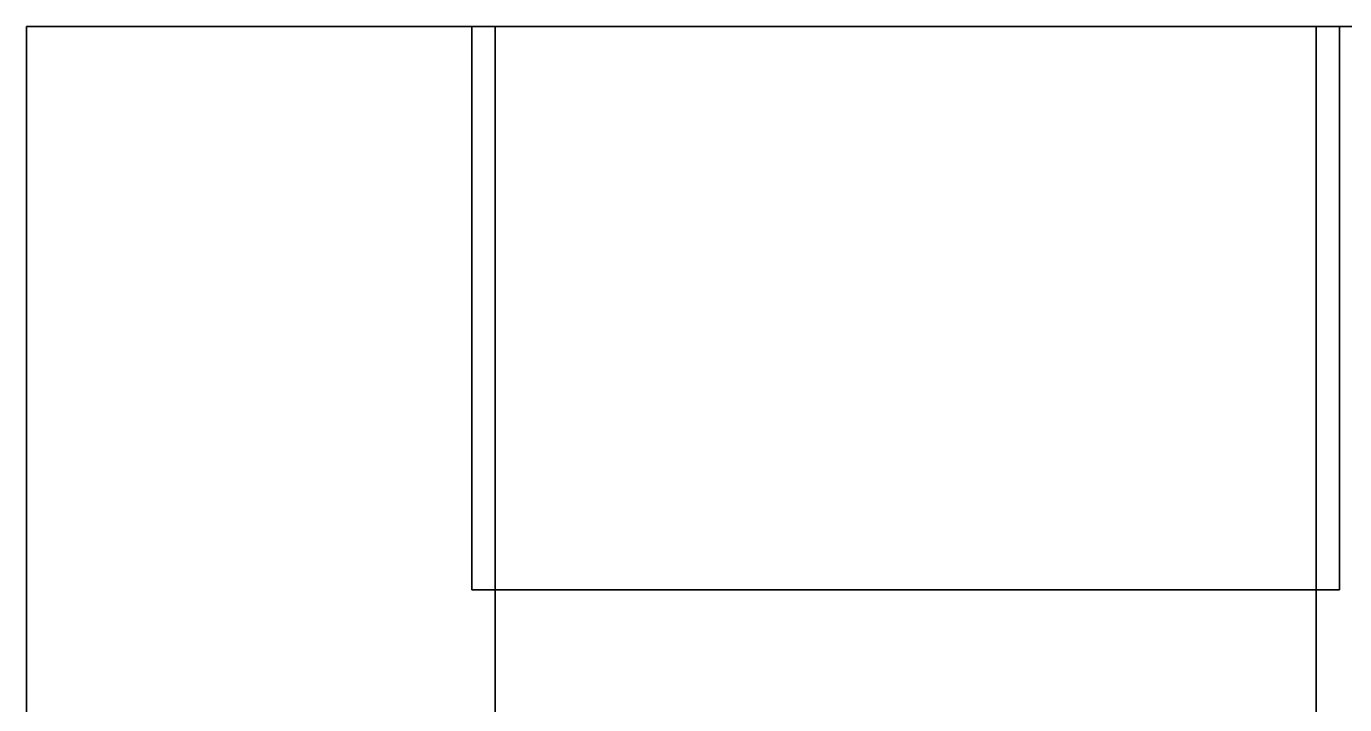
# Model space of a CAD drawing. Extents: x 6.3 to 44.3, y 28.1 to 87.7.
# Drawn here: x 6.33 to 22.76, y 79.23 to 87.67 of the extents above; entities that cross this region are included whole.
import ezdxf

# ---------------------------------------------------------------- set-up
doc = ezdxf.new("R2010")
doc.units = 0
doc.layers.add('TIMBER3D', color=33, linetype='CONTINUOUS')
doc.layers.add('TIMBWEBS', color=8, linetype='CONTINUOUS')

msp = doc.modelspace()

# ---------------------------------------------------------------- linework, layer by layer
at = {"layer": 'TIMBER3D'}
for points in [[(6.3326, 28.056, 3.12), (6.3326, 87.675, 3.12), (6.3326, 87.675), (6.3326, 28.056)], [(6.3326, 87.675, 3.12), (12.1743, 87.675, 3.12), (12.1743, 87.675), (6.3326, 87.675)], [(6.3326, 28.056, 3.12), (6.3326, 87.675, 3.12), (12.1743, 87.675, 3.12), (12.1743, 28.056, 3.12)], [(6.3326, 28.056), (6.3326, 87.675), (12.1743, 87.675), (12.1743, 28.056)], [(12.1743, 87.675, 3.12), (12.1743, 28.056, 3.12), (12.1743, 28.056), (12.1743, 87.675)], [(22.4047, 28.056, 3.12), (22.4047, 87.675, 3.12), (22.4047, 87.675), (22.4047, 28.056)], [(22.4047, 87.675, 3.12), (28.2564, 87.675, 3.12), (28.2564, 87.675), (22.4047, 87.675)], [(22.4047, 28.056, 3.12), (22.4047, 87.675, 3.12), (28.2564, 87.675, 3.12), (28.2564, 28.056, 3.12)], [(22.4047, 28.056), (22.4047, 87.675), (28.2564, 87.675), (28.2564, 28.056)]]:
    msp.add_3dface(points, dxfattribs=at)
at = {"layer": 'TIMBWEBS'}
for points in [[(22.6953, 87.675), (11.8837, 87.675), (11.8837, 80.661), (22.6953, 80.661)], [(22.6953, 87.675, 0.96), (11.8837, 87.675, 0.96), (11.8837, 80.661, 0.96), (22.6953, 80.661, 0.96)], [(22.6953, 87.675), (11.8837, 87.675), (11.8837, 87.675, 0.96), (22.6953, 87.675, 0.96)], [(11.8837, 87.675), (11.8837, 80.661), (11.8837, 80.661, 0.96), (11.8837, 87.675, 0.96)], [(11.8837, 87.675), (22.6953, 87.675), (22.6953, 80.661), (11.8837, 80.661)], [(11.8837, 87.675, 0.96), (22.6953, 87.675, 0.96), (22.6953, 80.661, 0.96), (11.8837, 80.661, 0.96)], [(11.8837, 87.675), (22.6953, 87.675), (22.6953, 87.675, 0.96), (11.8837, 87.675, 0.96)], [(11.8837, 80.661), (11.8837, 87.675), (11.8837, 87.675, 0.96), (11.8837, 80.661, 0.96)], [(22.6953, 80.661), (22.6953, 87.675), (22.6953, 87.675, 0.96), (22.6953, 80.661, 0.96)], [(22.6953, 87.675), (22.6953, 80.661), (22.6953, 80.661, 0.96), (22.6953, 87.675, 0.96)], [(11.8837, 80.661), (22.6953, 80.661), (22.6953, 80.661, 0.96), (11.8837, 80.661, 0.96)], [(22.6953, 80.661), (11.8837, 80.661), (11.8837, 80.661, 0.96), (22.6953, 80.661, 0.96)]]:
    msp.add_3dface(points, dxfattribs=at)

doc.saveas('drawing.dxf')
